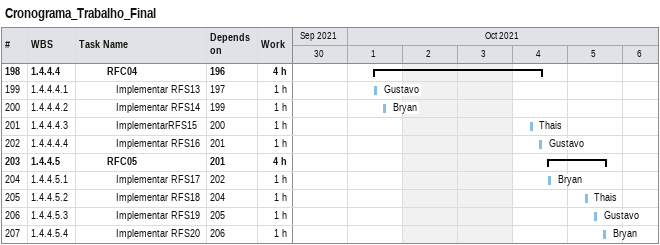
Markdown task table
Cronograma_Trabalho_Final

| ID | WBS | Task | Start | Finish | Predecessors | Resources | Work (h) |
|---|---|---|---|---|---|---|---|
| 198 | 1.4.4.4 | **RFC04** | 2021-10-01 | 2021-10-04 | 196 |  | 4 |
| 199 | 1.4.4.4.1 | Implementar RFS13 | 2021-10-01 | 2021-10-01 | 197 | Gustavo | 1 |
| 200 | 1.4.4.4.2 | Implementar RFS14 | 2021-10-01 | 2021-10-01 | 199 | Bryan | 1 |
| 201 | 1.4.4.4.3 | ImplementarRFS15 | 2021-10-04 | 2021-10-04 | 200 | Thais | 1 |
| 202 | 1.4.4.4.4 | Implementar RFS16 | 2021-10-04 | 2021-10-04 | 201 | Gustavo | 1 |
| 203 | 1.4.4.5 | **RFC05** | 2021-10-04 | 2021-10-05 | 201 |  | 4 |
| 204 | 1.4.4.5.1 | Implementar RFS17 | 2021-10-04 | 2021-10-04 | 202 | Bryan | 1 |
| 205 | 1.4.4.5.2 | Implementar RFS18 | 2021-10-05 | 2021-10-05 | 204 | Thais | 1 |
| 206 | 1.4.4.5.3 | Implementar RFS19 | 2021-10-05 | 2021-10-05 | 205 | Gustavo | 1 |
| 207 | 1.4.4.5.4 | Implementar RFS20 | 2021-10-05 | 2021-10-05 | 206 | Bryan | 1 |
